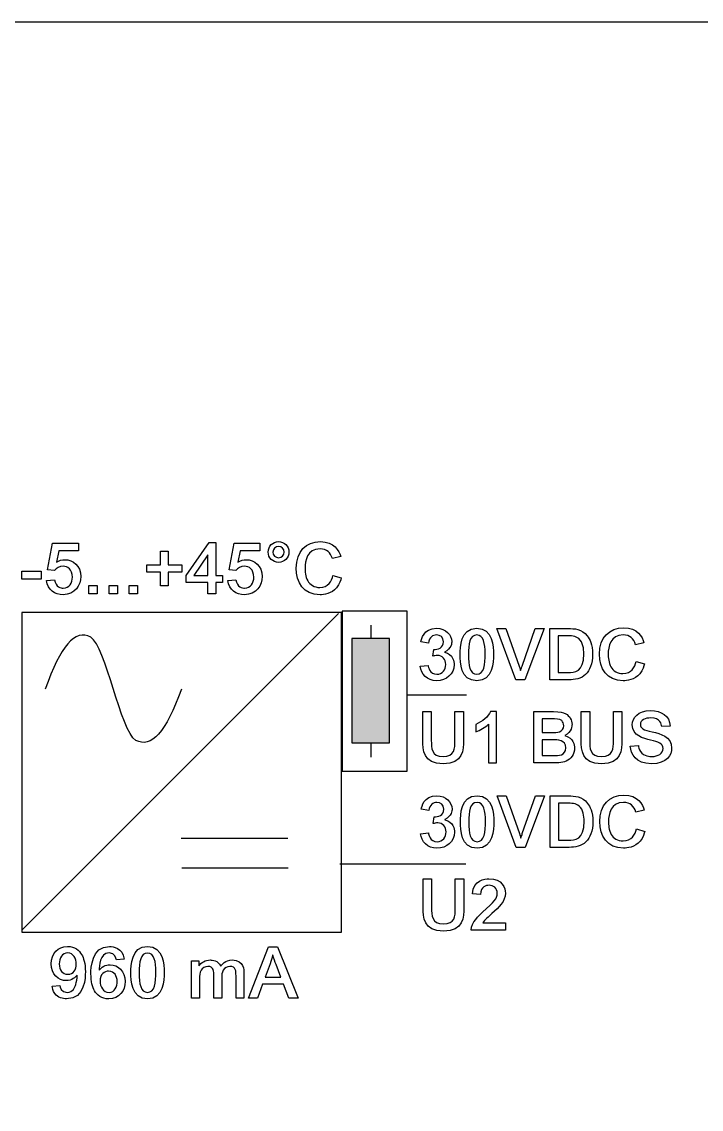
# Model space of a CAD drawing. Header units: millimetres. Extents: x 2151 to 5908, y -441 to 3322.
# Drawn here: x 3454.89 to 3474.95, y 3050.48 to 3082.58 of the extents above; entities that cross this region are included whole.
import ezdxf

# ---------------------------------------------------------------- set-up
doc = ezdxf.new("R2010")
doc.units = ezdxf.units.MM
doc.layers.add('Beschriftung', color=7, linetype='Continuous')
doc.layers.add('Gehäuse', color=7, linetype='Continuous')

# ---------------------------------------------------------------- blocks, each defined once
blk = doc.blocks.new('Gehäuse_6_TE')
at = {"layer": 'Gehäuse'}
blk.add_lwpolyline([(2.5, 66.5), (105.5, 66.5), (105.5, 24.5), (2.5, 24.5)], close=True, dxfattribs=at)
blk = doc.blocks.new('STC-0960.01')
at = {"layer": 'Beschriftung'}
h = blk.add_hatch(color=256, dxfattribs=at)
h.dxf.hatch_style = 1
edge = h.paths.add_edge_path()
edge.add_spline(control_points=[(58.218, 48.3), (58.218, 48.3), (58.218, 45.214), (58.218, 45.214), (58.218, 45.214), (58.218, 45.214), (59.325, 45.214), (59.325, 45.214)], knot_values=[0.4, 0.4, 0.4, 0.4, 0.799994, 0.799994, 0.799994, 0.800094, 0.999994, 0.999994, 0.999994, 0.999994], degree=3, periodic=0)
edge.add_spline(control_points=[(59.325, 45.214), (59.325, 45.214), (59.325, 48.3), (59.325, 48.3)], knot_values=[0.2, 0.2, 0.2, 0.2, 0.399998, 0.399998, 0.399998, 0.399998], degree=3, periodic=0)
edge.add_spline(control_points=[(59.325, 48.3), (59.325, 48.3), (58.218, 48.3), (58.218, 48.3)], knot_values=[0.000002, 0.000002, 0.000002, 0.000002, 0.199998, 0.199998, 0.199998, 0.199998], degree=3, periodic=0)
for points, knots in [([(49.199, 50.009), (49.231, 49.731), (49.447, 49.589), (49.688, 49.589), (49.688, 49.589), (50.043, 49.589), (50.211, 49.873), (50.211, 50.127), (50.211, 50.127), (50.211, 50.445), (49.978, 50.622), (49.745, 50.622), (49.745, 50.622), (49.654, 50.622), (49.576, 50.599), (49.497, 50.55), (49.497, 50.55), (49.497, 50.55), (49.563, 50.887), (49.563, 50.887), (49.563, 50.887), (49.563, 50.887), (50.141, 50.887), (50.141, 50.887), (50.141, 50.887), (50.141, 50.887), (50.141, 51.109), (50.141, 51.109), (50.141, 51.109), (50.141, 51.109), (49.381, 51.109), (49.381, 51.109), (49.381, 51.109), (49.381, 51.109), (49.233, 50.326), (49.233, 50.326), (49.233, 50.326), (49.233, 50.326), (49.436, 50.299), (49.436, 50.299), (49.436, 50.299), (49.497, 50.381), (49.584, 50.43), (49.688, 50.43), (49.688, 50.43), (49.821, 50.43), (49.965, 50.345), (49.965, 50.108), (49.965, 50.108), (49.965, 49.945), (49.874, 49.782), (49.694, 49.782), (49.694, 49.782), (49.631, 49.782), (49.47, 49.808), (49.438, 50.032), (49.438, 50.032), (49.438, 50.032), (49.199, 50.009), (49.199, 50.009)], [0, 0, 0, 0, 0.0625, 0.0625, 0.0625, 0.0625, 0.125, 0.125, 0.125, 0.125, 0.1875, 0.1875, 0.1875, 0.1875, 0.25, 0.25, 0.25, 0.25, 0.3125, 0.3125, 0.3125, 0.3125, 0.375, 0.375, 0.375, 0.375, 0.4375, 0.4375, 0.4375, 0.4375, 0.5, 0.5, 0.5, 0.5, 0.5625, 0.5625, 0.5625, 0.5625, 0.625, 0.625, 0.625, 0.625, 0.6875, 0.6875, 0.6875, 0.6875, 0.75, 0.75, 0.75, 0.75, 0.8125, 0.8125, 0.8125, 0.8125, 0.875, 0.875, 0.875, 0.875, 1, 1, 1, 1]), ([(53.966, 49.615), (53.966, 49.615), (54.201, 49.615), (54.201, 49.615), (54.201, 49.615), (54.201, 49.615), (54.201, 49.947), (54.201, 49.947), (54.201, 49.947), (54.201, 49.947), (54.395, 49.947), (54.395, 49.947), (54.395, 49.947), (54.395, 49.947), (54.395, 50.161), (54.395, 50.161), (54.395, 50.161), (54.395, 50.161), (54.201, 50.161), (54.201, 50.161), (54.201, 50.161), (54.201, 50.161), (54.201, 51.131), (54.201, 51.131), (54.201, 51.131), (54.201, 51.131), (54.002, 51.131), (54.002, 51.131), (54.002, 51.131), (54.002, 51.131), (53.326, 50.161), (53.326, 50.161), (53.326, 50.161), (53.326, 50.161), (53.326, 49.947), (53.326, 49.947), (53.326, 49.947), (53.326, 49.947), (53.966, 49.947), (53.966, 49.947), (53.966, 49.947), (53.966, 49.947), (53.966, 49.615), (53.966, 49.615)], [0, 0, 0, 0, 0.083333, 0.083333, 0.083333, 0.083333, 0.166667, 0.166667, 0.166667, 0.166667, 0.25, 0.25, 0.25, 0.25, 0.333333, 0.333333, 0.333333, 0.333333, 0.416667, 0.416667, 0.416667, 0.416667, 0.5, 0.5, 0.5, 0.5, 0.583333, 0.583333, 0.583333, 0.583333, 0.666667, 0.666667, 0.666667, 0.666667, 0.75, 0.75, 0.75, 0.75, 0.833333, 0.833333, 0.833333, 0.833333, 1, 1, 1, 1]), ([(54.554, 50.009), (54.586, 49.731), (54.802, 49.589), (55.043, 49.589), (55.043, 49.589), (55.399, 49.589), (55.566, 49.873), (55.566, 50.127), (55.566, 50.127), (55.566, 50.445), (55.333, 50.622), (55.1, 50.622), (55.1, 50.622), (55.009, 50.622), (54.931, 50.599), (54.853, 50.55), (54.853, 50.55), (54.853, 50.55), (54.918, 50.887), (54.918, 50.887), (54.918, 50.887), (54.918, 50.887), (55.496, 50.887), (55.496, 50.887), (55.496, 50.887), (55.496, 50.887), (55.496, 51.109), (55.496, 51.109), (55.496, 51.109), (55.496, 51.109), (54.736, 51.109), (54.736, 51.109), (54.736, 51.109), (54.736, 51.109), (54.588, 50.326), (54.588, 50.326), (54.588, 50.326), (54.588, 50.326), (54.791, 50.299), (54.791, 50.299), (54.791, 50.299), (54.853, 50.381), (54.939, 50.43), (55.043, 50.43), (55.043, 50.43), (55.176, 50.43), (55.32, 50.345), (55.32, 50.108), (55.32, 50.108), (55.32, 49.945), (55.229, 49.782), (55.049, 49.782), (55.049, 49.782), (54.986, 49.782), (54.825, 49.808), (54.793, 50.032), (54.793, 50.032), (54.793, 50.032), (54.554, 50.009), (54.554, 50.009)], [0, 0, 0, 0, 0.0625, 0.0625, 0.0625, 0.0625, 0.125, 0.125, 0.125, 0.125, 0.1875, 0.1875, 0.1875, 0.1875, 0.25, 0.25, 0.25, 0.25, 0.3125, 0.3125, 0.3125, 0.3125, 0.375, 0.375, 0.375, 0.375, 0.4375, 0.4375, 0.4375, 0.4375, 0.5, 0.5, 0.5, 0.5, 0.5625, 0.5625, 0.5625, 0.5625, 0.625, 0.625, 0.625, 0.625, 0.6875, 0.6875, 0.6875, 0.6875, 0.75, 0.75, 0.75, 0.75, 0.8125, 0.8125, 0.8125, 0.8125, 0.875, 0.875, 0.875, 0.875, 1, 1, 1, 1]), ([(56.051, 51.156), (55.883, 51.156), (55.744, 51.02), (55.744, 50.849), (55.744, 50.849), (55.744, 50.68), (55.881, 50.542), (56.051, 50.542), (56.051, 50.542), (56.22, 50.542), (56.357, 50.68), (56.357, 50.849), (56.357, 50.849), (56.357, 51.02), (56.218, 51.156), (56.051, 51.156)], [0, 0, 0, 0, 0.2, 0.2, 0.2, 0.2, 0.4, 0.4, 0.4, 0.4, 0.6, 0.6, 0.6, 0.6, 1, 1, 1, 1]), ([(57.888, 50.713), (57.837, 50.883), (57.699, 51.156), (57.285, 51.156), (57.285, 51.156), (56.865, 51.156), (56.573, 50.866), (56.573, 50.375), (56.573, 50.375), (56.573, 49.956), (56.785, 49.589), (57.274, 49.589), (57.274, 49.589), (57.378, 49.589), (57.613, 49.613), (57.763, 49.797), (57.763, 49.797), (57.854, 49.907), (57.888, 50.03), (57.903, 50.087), (57.903, 50.087), (57.903, 50.087), (57.657, 50.159), (57.657, 50.159), (57.657, 50.159), (57.619, 49.988), (57.515, 49.803), (57.266, 49.803), (57.266, 49.803), (57.103, 49.803), (56.978, 49.884), (56.91, 49.998), (56.91, 49.998), (56.842, 50.117), (56.832, 50.292), (56.832, 50.379), (56.832, 50.379), (56.832, 50.584), (56.889, 50.942), (57.274, 50.942), (57.274, 50.942), (57.473, 50.942), (57.587, 50.832), (57.64, 50.654), (57.64, 50.654), (57.64, 50.654), (57.888, 50.713), (57.888, 50.713)], [0, 0, 0, 0, 0.076923, 0.076923, 0.076923, 0.076923, 0.153846, 0.153846, 0.153846, 0.153846, 0.230769, 0.230769, 0.230769, 0.230769, 0.307692, 0.307692, 0.307692, 0.307692, 0.384615, 0.384615, 0.384615, 0.384615, 0.461538, 0.461538, 0.461538, 0.461538, 0.538462, 0.538462, 0.538462, 0.538462, 0.615385, 0.615385, 0.615385, 0.615385, 0.692308, 0.692308, 0.692308, 0.692308, 0.769231, 0.769231, 0.769231, 0.769231, 0.846154, 0.846154, 0.846154, 0.846154, 1, 1, 1, 1]), ([(52.569, 49.848), (52.569, 49.848), (52.789, 49.848), (52.789, 49.848), (52.789, 49.848), (52.789, 49.848), (52.789, 50.252), (52.789, 50.252), (52.789, 50.252), (52.789, 50.252), (53.193, 50.252), (53.193, 50.252), (53.193, 50.252), (53.193, 50.252), (53.193, 50.472), (53.193, 50.472), (53.193, 50.472), (53.193, 50.472), (52.789, 50.472), (52.789, 50.472), (52.789, 50.472), (52.789, 50.472), (52.789, 50.876), (52.789, 50.876), (52.789, 50.876), (52.789, 50.876), (52.569, 50.876), (52.569, 50.876), (52.569, 50.876), (52.569, 50.876), (52.569, 50.472), (52.569, 50.472), (52.569, 50.472), (52.569, 50.472), (52.164, 50.472), (52.164, 50.472), (52.164, 50.472), (52.164, 50.472), (52.164, 50.252), (52.164, 50.252), (52.164, 50.252), (52.164, 50.252), (52.569, 50.252), (52.569, 50.252), (52.569, 50.252), (52.569, 50.252), (52.569, 49.848), (52.569, 49.848)], [0, 0, 0, 0, 0.076923, 0.076923, 0.076923, 0.076923, 0.153846, 0.153846, 0.153846, 0.153846, 0.230769, 0.230769, 0.230769, 0.230769, 0.307692, 0.307692, 0.307692, 0.307692, 0.384615, 0.384615, 0.384615, 0.384615, 0.461538, 0.461538, 0.461538, 0.461538, 0.538462, 0.538462, 0.538462, 0.538462, 0.615385, 0.615385, 0.615385, 0.615385, 0.692308, 0.692308, 0.692308, 0.692308, 0.769231, 0.769231, 0.769231, 0.769231, 0.846154, 0.846154, 0.846154, 0.846154, 1, 1, 1, 1]), ([(53.551, 50.161), (53.551, 50.161), (53.961, 50.763), (53.961, 50.763), (53.961, 50.763), (53.961, 50.763), (53.966, 50.763), (53.966, 50.763), (53.966, 50.763), (53.966, 50.763), (53.966, 50.161), (53.966, 50.161), (53.966, 50.161), (53.966, 50.161), (53.551, 50.161), (53.551, 50.161)], [0, 0, 0, 0, 0.2, 0.2, 0.2, 0.2, 0.4, 0.4, 0.4, 0.4, 0.6, 0.6, 0.6, 0.6, 1, 1, 1, 1]), ([(56.051, 51.016), (56.142, 51.016), (56.218, 50.942), (56.218, 50.849), (56.218, 50.849), (56.218, 50.758), (56.144, 50.682), (56.051, 50.682), (56.051, 50.682), (55.957, 50.682), (55.883, 50.758), (55.883, 50.849), (55.883, 50.849), (55.883, 50.942), (55.96, 51.016), (56.051, 51.016)], [0, 0, 0, 0, 0.2, 0.2, 0.2, 0.2, 0.4, 0.4, 0.4, 0.4, 0.6, 0.6, 0.6, 0.6, 1, 1, 1, 1]), ([(48.471, 50.047), (48.471, 50.047), (49.04, 50.047), (49.04, 50.047), (49.04, 50.047), (49.04, 50.047), (49.04, 50.282), (49.04, 50.282), (49.04, 50.282), (49.04, 50.282), (48.471, 50.282), (48.471, 50.282), (48.471, 50.282), (48.471, 50.282), (48.471, 50.047), (48.471, 50.047)], [0, 0, 0, 0, 0.2, 0.2, 0.2, 0.2, 0.4, 0.4, 0.4, 0.4, 0.6, 0.6, 0.6, 0.6, 1, 1, 1, 1]), ([(50.45, 49.615), (50.45, 49.615), (50.7, 49.615), (50.7, 49.615), (50.7, 49.615), (50.7, 49.615), (50.7, 49.865), (50.7, 49.865), (50.7, 49.865), (50.7, 49.865), (50.45, 49.865), (50.45, 49.865), (50.45, 49.865), (50.45, 49.865), (50.45, 49.615), (50.45, 49.615)], [0, 0, 0, 0, 0.2, 0.2, 0.2, 0.2, 0.4, 0.4, 0.4, 0.4, 0.6, 0.6, 0.6, 0.6, 1, 1, 1, 1]), ([(51.045, 49.615), (51.045, 49.615), (51.294, 49.615), (51.294, 49.615), (51.294, 49.615), (51.294, 49.615), (51.294, 49.865), (51.294, 49.865), (51.294, 49.865), (51.294, 49.865), (51.045, 49.865), (51.045, 49.865), (51.045, 49.865), (51.045, 49.865), (51.045, 49.615), (51.045, 49.615)], [0, 0, 0, 0, 0.2, 0.2, 0.2, 0.2, 0.4, 0.4, 0.4, 0.4, 0.6, 0.6, 0.6, 0.6, 1, 1, 1, 1]), ([(51.639, 49.615), (51.639, 49.615), (51.889, 49.615), (51.889, 49.615), (51.889, 49.615), (51.889, 49.615), (51.889, 49.865), (51.889, 49.865), (51.889, 49.865), (51.889, 49.865), (51.639, 49.865), (51.639, 49.865), (51.639, 49.865), (51.639, 49.865), (51.639, 49.615), (51.639, 49.615)], [0, 0, 0, 0, 0.2, 0.2, 0.2, 0.2, 0.4, 0.4, 0.4, 0.4, 0.6, 0.6, 0.6, 0.6, 1, 1, 1, 1]), ([(48.468, 49.067), (48.468, 49.067), (57.907, 49.067), (57.907, 49.067), (57.907, 49.067), (57.907, 49.067), (57.907, 39.628), (57.907, 39.628), (57.907, 39.628), (57.907, 39.628), (48.468, 39.628), (48.468, 39.628), (48.468, 39.628), (48.468, 39.628), (48.468, 49.067), (48.468, 49.067)], [0, 0, 0, 0, 0.2, 0.2, 0.2, 0.2, 0.4, 0.4, 0.4, 0.4, 0.6, 0.6, 0.6, 0.6, 1, 1, 1, 1]), ([(57.924, 49.1), (57.924, 49.1), (59.848, 49.1), (59.848, 49.1), (59.848, 49.1), (59.848, 49.1), (59.848, 44.38), (59.848, 44.38), (59.848, 44.38), (59.848, 44.38), (57.924, 44.38), (57.924, 44.38), (57.924, 44.38), (57.924, 44.38), (57.924, 49.1), (57.924, 49.1)], [0, 0, 0, 0, 0.2, 0.2, 0.2, 0.2, 0.4, 0.4, 0.4, 0.4, 0.6, 0.6, 0.6, 0.6, 1, 1, 1, 1]), ([(53.181, 46.8), (52.725, 45.529), (52.294, 45.049), (51.838, 45.289), (51.838, 45.289), (51.382, 45.565), (50.95, 48.083), (50.507, 48.335), (50.507, 48.335), (50.039, 48.587), (49.619, 48.083), (49.163, 46.8)], [0, 0, 0, 0, 0.25, 0.25, 0.25, 0.25, 0.5, 0.5, 0.5, 0.5, 1, 1, 1, 1]), ([(60.234, 47.477), (60.257, 47.246), (60.433, 47.049), (60.718, 47.049), (60.718, 47.049), (60.998, 47.049), (61.233, 47.242), (61.233, 47.526), (61.233, 47.526), (61.233, 47.604), (61.207, 47.835), (60.947, 47.89), (60.947, 47.89), (60.947, 47.89), (60.947, 47.894), (60.947, 47.894), (60.947, 47.894), (61.161, 48), (61.163, 48.165), (61.163, 48.205), (61.163, 48.205), (61.163, 48.41), (60.983, 48.597), (60.712, 48.597), (60.712, 48.597), (60.329, 48.597), (60.268, 48.273), (60.253, 48.203), (60.253, 48.203), (60.253, 48.203), (60.477, 48.163), (60.477, 48.163), (60.477, 48.163), (60.5, 48.334), (60.602, 48.402), (60.71, 48.402), (60.71, 48.402), (60.818, 48.402), (60.922, 48.334), (60.922, 48.199), (60.922, 48.199), (60.922, 48.017), (60.748, 47.968), (60.63, 47.974), (60.63, 47.974), (60.63, 47.974), (60.604, 47.775), (60.604, 47.775), (60.604, 47.775), (60.636, 47.784), (60.682, 47.796), (60.742, 47.796), (60.742, 47.796), (60.881, 47.796), (60.987, 47.682), (60.987, 47.528), (60.987, 47.528), (60.987, 47.384), (60.89, 47.242), (60.723, 47.242), (60.723, 47.242), (60.509, 47.242), (60.473, 47.452), (60.464, 47.504), (60.464, 47.504), (60.464, 47.504), (60.234, 47.477), (60.234, 47.477)], [0, 0, 0, 0, 0.055556, 0.055556, 0.055556, 0.055556, 0.111111, 0.111111, 0.111111, 0.111111, 0.166667, 0.166667, 0.166667, 0.166667, 0.222222, 0.222222, 0.222222, 0.222222, 0.277778, 0.277778, 0.277778, 0.277778, 0.333333, 0.333333, 0.333333, 0.333333, 0.388889, 0.388889, 0.388889, 0.388889, 0.444444, 0.444444, 0.444444, 0.444444, 0.5, 0.5, 0.5, 0.5, 0.555556, 0.555556, 0.555556, 0.555556, 0.611111, 0.611111, 0.611111, 0.611111, 0.666667, 0.666667, 0.666667, 0.666667, 0.722222, 0.722222, 0.722222, 0.722222, 0.777778, 0.777778, 0.777778, 0.777778, 0.833333, 0.833333, 0.833333, 0.833333, 0.888889, 0.888889, 0.888889, 0.888889, 1, 1, 1, 1]), ([(61.408, 47.824), (61.408, 47.608), (61.421, 47.049), (61.902, 47.049), (61.902, 47.049), (62.378, 47.049), (62.395, 47.604), (62.395, 47.822), (62.395, 47.822), (62.395, 48.055), (62.374, 48.597), (61.9, 48.597), (61.9, 48.597), (61.419, 48.597), (61.408, 48.023), (61.408, 47.824)], [0, 0, 0, 0, 0.2, 0.2, 0.2, 0.2, 0.4, 0.4, 0.4, 0.4, 0.6, 0.6, 0.6, 0.6, 1, 1, 1, 1]), ([(63.891, 48.59), (63.891, 48.59), (63.629, 48.59), (63.629, 48.59), (63.629, 48.59), (63.629, 48.59), (63.237, 47.479), (63.237, 47.479), (63.237, 47.479), (63.231, 47.462), (63.208, 47.396), (63.197, 47.348), (63.197, 47.348), (63.197, 47.348), (63.193, 47.348), (63.193, 47.348), (63.193, 47.348), (63.184, 47.388), (63.178, 47.409), (63.153, 47.479), (63.153, 47.479), (63.153, 47.479), (62.763, 48.59), (62.763, 48.59), (62.763, 48.59), (62.763, 48.59), (62.492, 48.59), (62.492, 48.59), (62.492, 48.59), (62.492, 48.59), (63.057, 47.075), (63.057, 47.075), (63.057, 47.075), (63.057, 47.075), (63.322, 47.075), (63.322, 47.075), (63.322, 47.075), (63.322, 47.075), (63.891, 48.59), (63.891, 48.59)], [0, 0, 0, 0, 0.090909, 0.090909, 0.090909, 0.090909, 0.181818, 0.181818, 0.181818, 0.181818, 0.272727, 0.272727, 0.272727, 0.272727, 0.363636, 0.363636, 0.363636, 0.363636, 0.454545, 0.454545, 0.454545, 0.454545, 0.545455, 0.545455, 0.545455, 0.545455, 0.636364, 0.636364, 0.636364, 0.636364, 0.727273, 0.727273, 0.727273, 0.727273, 0.818182, 0.818182, 0.818182, 0.818182, 1, 1, 1, 1]), ([(64.059, 47.075), (64.059, 47.075), (64.619, 47.075), (64.619, 47.075), (64.619, 47.075), (64.791, 47.075), (64.988, 47.106), (65.115, 47.236), (65.115, 47.236), (65.235, 47.358), (65.32, 47.549), (65.32, 47.832), (65.32, 47.832), (65.32, 48.129), (65.235, 48.277), (65.163, 48.372), (65.163, 48.372), (65, 48.586), (64.785, 48.59), (64.598, 48.59), (64.598, 48.59), (64.598, 48.59), (64.059, 48.59), (64.059, 48.59), (64.059, 48.59), (64.059, 48.59), (64.059, 47.075), (64.059, 47.075)], [0, 0, 0, 0, 0.125, 0.125, 0.125, 0.125, 0.25, 0.25, 0.25, 0.25, 0.375, 0.375, 0.375, 0.375, 0.5, 0.5, 0.5, 0.5, 0.625, 0.625, 0.625, 0.625, 0.75, 0.75, 0.75, 0.75, 1, 1, 1, 1]), ([(66.838, 48.173), (66.787, 48.343), (66.649, 48.616), (66.234, 48.616), (66.234, 48.616), (65.815, 48.616), (65.523, 48.326), (65.523, 47.835), (65.523, 47.835), (65.523, 47.416), (65.735, 47.049), (66.224, 47.049), (66.224, 47.049), (66.328, 47.049), (66.563, 47.072), (66.713, 47.257), (66.713, 47.257), (66.804, 47.367), (66.838, 47.49), (66.853, 47.547), (66.853, 47.547), (66.853, 47.547), (66.607, 47.619), (66.607, 47.619), (66.607, 47.619), (66.569, 47.447), (66.465, 47.263), (66.215, 47.263), (66.215, 47.263), (66.052, 47.263), (65.928, 47.344), (65.86, 47.458), (65.86, 47.458), (65.792, 47.576), (65.782, 47.752), (65.782, 47.839), (65.782, 47.839), (65.782, 48.044), (65.839, 48.402), (66.224, 48.402), (66.224, 48.402), (66.423, 48.402), (66.537, 48.292), (66.59, 48.114), (66.59, 48.114), (66.59, 48.114), (66.838, 48.173), (66.838, 48.173)], [0, 0, 0, 0, 0.076923, 0.076923, 0.076923, 0.076923, 0.153846, 0.153846, 0.153846, 0.153846, 0.230769, 0.230769, 0.230769, 0.230769, 0.307692, 0.307692, 0.307692, 0.307692, 0.384615, 0.384615, 0.384615, 0.384615, 0.461538, 0.461538, 0.461538, 0.461538, 0.538462, 0.538462, 0.538462, 0.538462, 0.615385, 0.615385, 0.615385, 0.615385, 0.692308, 0.692308, 0.692308, 0.692308, 0.769231, 0.769231, 0.769231, 0.769231, 0.846154, 0.846154, 0.846154, 0.846154, 1, 1, 1, 1]), ([(58.218, 48.3), (58.218, 48.3), (59.325, 48.3), (59.325, 48.3), (59.325, 48.3), (59.325, 48.3), (59.325, 45.214), (59.325, 45.214), (59.325, 45.214), (59.325, 45.214), (58.218, 45.214), (58.218, 45.214), (58.218, 45.214), (58.218, 45.214), (58.218, 48.3), (58.218, 48.3)], [0, 0, 0, 0, 0.2, 0.2, 0.2, 0.2, 0.4, 0.4, 0.4, 0.4, 0.6, 0.6, 0.6, 0.6, 1, 1, 1, 1]), ([(61.654, 47.82), (61.654, 48.135), (61.692, 48.402), (61.9, 48.402), (61.9, 48.402), (62.107, 48.402), (62.149, 48.133), (62.149, 47.858), (62.149, 47.858), (62.149, 47.526), (62.12, 47.242), (61.902, 47.242), (61.902, 47.242), (61.694, 47.242), (61.654, 47.5), (61.654, 47.82)], [0, 0, 0, 0, 0.2, 0.2, 0.2, 0.2, 0.4, 0.4, 0.4, 0.4, 0.6, 0.6, 0.6, 0.6, 1, 1, 1, 1]), ([(64.308, 48.376), (64.308, 48.376), (64.541, 48.376), (64.541, 48.376), (64.541, 48.376), (64.696, 48.376), (64.816, 48.376), (64.914, 48.292), (64.914, 48.292), (65.039, 48.182), (65.062, 47.998), (65.062, 47.843), (65.062, 47.843), (65.062, 47.295), (64.793, 47.289), (64.588, 47.289), (64.588, 47.289), (64.588, 47.289), (64.308, 47.289), (64.308, 47.289), (64.308, 47.289), (64.308, 47.289), (64.308, 48.376), (64.308, 48.376)], [0, 0, 0, 0, 0.142857, 0.142857, 0.142857, 0.142857, 0.285714, 0.285714, 0.285714, 0.285714, 0.428571, 0.428571, 0.428571, 0.428571, 0.571429, 0.571429, 0.571429, 0.571429, 0.714286, 0.714286, 0.714286, 0.714286, 1, 1, 1, 1]), ([(60.31, 46.141), (60.31, 46.141), (60.31, 45.297), (60.31, 45.297), (60.31, 45.297), (60.31, 45.015), (60.314, 44.6), (60.911, 44.6), (60.911, 44.6), (61.508, 44.6), (61.508, 45.019), (61.508, 45.303), (61.508, 45.303), (61.508, 45.303), (61.508, 46.141), (61.508, 46.141), (61.508, 46.141), (61.508, 46.141), (61.258, 46.141), (61.258, 46.141), (61.258, 46.141), (61.258, 46.141), (61.258, 45.28), (61.258, 45.28), (61.258, 45.28), (61.258, 45.043), (61.25, 44.814), (60.909, 44.814), (60.909, 44.814), (60.56, 44.814), (60.56, 45.072), (60.56, 45.288), (60.56, 45.288), (60.56, 45.288), (60.56, 46.141), (60.56, 46.141), (60.56, 46.141), (60.56, 46.141), (60.31, 46.141), (60.31, 46.141)], [0, 0, 0, 0, 0.090909, 0.090909, 0.090909, 0.090909, 0.181818, 0.181818, 0.181818, 0.181818, 0.272727, 0.272727, 0.272727, 0.272727, 0.363636, 0.363636, 0.363636, 0.363636, 0.454545, 0.454545, 0.454545, 0.454545, 0.545455, 0.545455, 0.545455, 0.545455, 0.636364, 0.636364, 0.636364, 0.636364, 0.727273, 0.727273, 0.727273, 0.727273, 0.818182, 0.818182, 0.818182, 0.818182, 1, 1, 1, 1]), ([(62.48, 44.626), (62.48, 44.626), (62.245, 44.626), (62.245, 44.626), (62.245, 44.626), (62.245, 44.626), (62.245, 45.765), (62.245, 45.765), (62.245, 45.765), (62.198, 45.72), (62.14, 45.678), (62.072, 45.638), (62.072, 45.638), (62.005, 45.599), (61.939, 45.567), (61.874, 45.543), (61.874, 45.543), (61.874, 45.543), (61.874, 45.761), (61.874, 45.761), (61.874, 45.761), (61.973, 45.803), (62.062, 45.858), (62.141, 45.925), (62.141, 45.925), (62.221, 45.993), (62.276, 46.065), (62.307, 46.142), (62.307, 46.142), (62.307, 46.142), (62.48, 46.142), (62.48, 46.142), (62.48, 46.142), (62.48, 46.142), (62.48, 44.626), (62.48, 44.626)], [0, 0, 0, 0, 0.1, 0.1, 0.1, 0.1, 0.2, 0.2, 0.2, 0.2, 0.3, 0.3, 0.3, 0.3, 0.4, 0.4, 0.4, 0.4, 0.5, 0.5, 0.5, 0.5, 0.6, 0.6, 0.6, 0.6, 0.7, 0.7, 0.7, 0.7, 0.8, 0.8, 0.8, 0.8, 1, 1, 1, 1]), ([(63.584, 44.626), (63.584, 44.626), (64.133, 44.626), (64.133, 44.626), (64.133, 44.626), (64.213, 44.626), (64.425, 44.626), (64.539, 44.674), (64.539, 44.674), (64.683, 44.736), (64.787, 44.884), (64.787, 45.064), (64.787, 45.064), (64.787, 45.151), (64.759, 45.356), (64.501, 45.432), (64.501, 45.432), (64.713, 45.534), (64.713, 45.726), (64.713, 45.756), (64.713, 45.756), (64.713, 45.887), (64.641, 46.012), (64.526, 46.076), (64.526, 46.076), (64.452, 46.118), (64.363, 46.141), (64.169, 46.141), (64.169, 46.141), (64.169, 46.141), (63.584, 46.141), (63.584, 46.141), (63.584, 46.141), (63.584, 46.141), (63.584, 44.626), (63.584, 44.626)], [0, 0, 0, 0, 0.1, 0.1, 0.1, 0.1, 0.2, 0.2, 0.2, 0.2, 0.3, 0.3, 0.3, 0.3, 0.4, 0.4, 0.4, 0.4, 0.5, 0.5, 0.5, 0.5, 0.6, 0.6, 0.6, 0.6, 0.7, 0.7, 0.7, 0.7, 0.8, 0.8, 0.8, 0.8, 1, 1, 1, 1]), ([(63.834, 45.927), (63.834, 45.927), (64.078, 45.927), (64.078, 45.927), (64.078, 45.927), (64.245, 45.927), (64.355, 45.927), (64.41, 45.872), (64.41, 45.872), (64.45, 45.832), (64.469, 45.777), (64.469, 45.724), (64.469, 45.724), (64.469, 45.521), (64.27, 45.521), (64.103, 45.521), (64.103, 45.521), (64.103, 45.521), (63.834, 45.521), (63.834, 45.521), (63.834, 45.521), (63.834, 45.521), (63.834, 45.927), (63.834, 45.927)], [0, 0, 0, 0, 0.142857, 0.142857, 0.142857, 0.142857, 0.285714, 0.285714, 0.285714, 0.285714, 0.428571, 0.428571, 0.428571, 0.428571, 0.571429, 0.571429, 0.571429, 0.571429, 0.714286, 0.714286, 0.714286, 0.714286, 1, 1, 1, 1]), ([(64.986, 46.141), (64.986, 46.141), (64.986, 45.297), (64.986, 45.297), (64.986, 45.297), (64.986, 45.015), (64.99, 44.6), (65.587, 44.6), (65.587, 44.6), (66.184, 44.6), (66.184, 45.019), (66.184, 45.303), (66.184, 45.303), (66.184, 45.303), (66.184, 46.141), (66.184, 46.141), (66.184, 46.141), (66.184, 46.141), (65.934, 46.141), (65.934, 46.141), (65.934, 46.141), (65.934, 46.141), (65.934, 45.28), (65.934, 45.28), (65.934, 45.28), (65.934, 45.043), (65.926, 44.814), (65.585, 44.814), (65.585, 44.814), (65.235, 44.814), (65.235, 45.072), (65.235, 45.288), (65.235, 45.288), (65.235, 45.288), (65.235, 46.141), (65.235, 46.141), (65.235, 46.141), (65.235, 46.141), (64.986, 46.141), (64.986, 46.141)], [0, 0, 0, 0, 0.090909, 0.090909, 0.090909, 0.090909, 0.181818, 0.181818, 0.181818, 0.181818, 0.272727, 0.272727, 0.272727, 0.272727, 0.363636, 0.363636, 0.363636, 0.363636, 0.454545, 0.454545, 0.454545, 0.454545, 0.545455, 0.545455, 0.545455, 0.545455, 0.636364, 0.636364, 0.636364, 0.636364, 0.727273, 0.727273, 0.727273, 0.727273, 0.818182, 0.818182, 0.818182, 0.818182, 1, 1, 1, 1]), ([(66.434, 45.115), (66.45, 44.886), (66.588, 44.6), (67.058, 44.6), (67.058, 44.6), (67.526, 44.6), (67.653, 44.865), (67.653, 45.064), (67.653, 45.064), (67.653, 45.411), (67.323, 45.485), (67.083, 45.54), (67.083, 45.54), (66.821, 45.599), (66.73, 45.646), (66.73, 45.76), (66.73, 45.76), (66.73, 45.896), (66.884, 45.953), (67.037, 45.953), (67.037, 45.953), (67.329, 45.953), (67.352, 45.767), (67.361, 45.695), (67.361, 45.695), (67.361, 45.695), (67.608, 45.709), (67.608, 45.709), (67.608, 45.709), (67.596, 46.029), (67.346, 46.167), (67.03, 46.167), (67.03, 46.167), (66.666, 46.167), (66.491, 45.965), (66.491, 45.745), (66.491, 45.745), (66.491, 45.426), (66.817, 45.347), (67.035, 45.294), (67.035, 45.294), (67.261, 45.24), (67.405, 45.201), (67.405, 45.049), (67.405, 45.049), (67.405, 44.901), (67.261, 44.814), (67.062, 44.814), (67.062, 44.814), (67.02, 44.814), (66.838, 44.82), (66.738, 44.958), (66.738, 44.958), (66.69, 45.026), (66.679, 45.102), (66.675, 45.136), (66.675, 45.136), (66.675, 45.136), (66.434, 45.115), (66.434, 45.115)], [0, 0, 0, 0, 0.0625, 0.0625, 0.0625, 0.0625, 0.125, 0.125, 0.125, 0.125, 0.1875, 0.1875, 0.1875, 0.1875, 0.25, 0.25, 0.25, 0.25, 0.3125, 0.3125, 0.3125, 0.3125, 0.375, 0.375, 0.375, 0.375, 0.4375, 0.4375, 0.4375, 0.4375, 0.5, 0.5, 0.5, 0.5, 0.5625, 0.5625, 0.5625, 0.5625, 0.625, 0.625, 0.625, 0.625, 0.6875, 0.6875, 0.6875, 0.6875, 0.75, 0.75, 0.75, 0.75, 0.8125, 0.8125, 0.8125, 0.8125, 0.875, 0.875, 0.875, 0.875, 1, 1, 1, 1]), ([(63.834, 45.307), (63.834, 45.307), (64.135, 45.307), (64.135, 45.307), (64.135, 45.307), (64.289, 45.307), (64.528, 45.307), (64.528, 45.072), (64.528, 45.072), (64.528, 44.839), (64.306, 44.839), (64.167, 44.839), (64.167, 44.839), (64.167, 44.839), (63.834, 44.839), (63.834, 44.839), (63.834, 44.839), (63.834, 44.839), (63.834, 45.307), (63.834, 45.307)], [0, 0, 0, 0, 0.166667, 0.166667, 0.166667, 0.166667, 0.333333, 0.333333, 0.333333, 0.333333, 0.5, 0.5, 0.5, 0.5, 0.666667, 0.666667, 0.666667, 0.666667, 1, 1, 1, 1]), ([(60.243, 42.535), (60.266, 42.305), (60.442, 42.107), (60.727, 42.107), (60.727, 42.107), (61.007, 42.107), (61.242, 42.3), (61.242, 42.584), (61.242, 42.584), (61.242, 42.662), (61.216, 42.893), (60.956, 42.948), (60.956, 42.948), (60.956, 42.948), (60.956, 42.952), (60.956, 42.952), (60.956, 42.952), (61.17, 43.058), (61.172, 43.223), (61.172, 43.264), (61.172, 43.264), (61.172, 43.469), (60.992, 43.655), (60.721, 43.655), (60.721, 43.655), (60.338, 43.655), (60.277, 43.331), (60.262, 43.261), (60.262, 43.261), (60.262, 43.261), (60.486, 43.221), (60.486, 43.221), (60.486, 43.221), (60.509, 43.393), (60.611, 43.46), (60.719, 43.46), (60.719, 43.46), (60.827, 43.46), (60.931, 43.393), (60.931, 43.257), (60.931, 43.257), (60.931, 43.075), (60.757, 43.026), (60.639, 43.033), (60.639, 43.033), (60.639, 43.033), (60.613, 42.834), (60.613, 42.834), (60.613, 42.834), (60.645, 42.842), (60.691, 42.855), (60.751, 42.855), (60.751, 42.855), (60.89, 42.855), (60.996, 42.741), (60.996, 42.586), (60.996, 42.586), (60.996, 42.442), (60.899, 42.3), (60.732, 42.3), (60.732, 42.3), (60.518, 42.3), (60.482, 42.51), (60.473, 42.563), (60.473, 42.563), (60.473, 42.563), (60.243, 42.535), (60.243, 42.535)], [0, 0, 0, 0, 0.055556, 0.055556, 0.055556, 0.055556, 0.111111, 0.111111, 0.111111, 0.111111, 0.166667, 0.166667, 0.166667, 0.166667, 0.222222, 0.222222, 0.222222, 0.222222, 0.277778, 0.277778, 0.277778, 0.277778, 0.333333, 0.333333, 0.333333, 0.333333, 0.388889, 0.388889, 0.388889, 0.388889, 0.444444, 0.444444, 0.444444, 0.444444, 0.5, 0.5, 0.5, 0.5, 0.555556, 0.555556, 0.555556, 0.555556, 0.611111, 0.611111, 0.611111, 0.611111, 0.666667, 0.666667, 0.666667, 0.666667, 0.722222, 0.722222, 0.722222, 0.722222, 0.777778, 0.777778, 0.777778, 0.777778, 0.833333, 0.833333, 0.833333, 0.833333, 0.888889, 0.888889, 0.888889, 0.888889, 1, 1, 1, 1]), ([(61.417, 42.883), (61.417, 42.667), (61.43, 42.107), (61.911, 42.107), (61.911, 42.107), (62.387, 42.107), (62.404, 42.662), (62.404, 42.88), (62.404, 42.88), (62.404, 43.113), (62.383, 43.655), (61.909, 43.655), (61.909, 43.655), (61.428, 43.655), (61.417, 43.081), (61.417, 42.883)], [0, 0, 0, 0, 0.2, 0.2, 0.2, 0.2, 0.4, 0.4, 0.4, 0.4, 0.6, 0.6, 0.6, 0.6, 1, 1, 1, 1]), ([(66.847, 43.232), (66.796, 43.401), (66.658, 43.674), (66.243, 43.674), (66.243, 43.674), (65.824, 43.674), (65.532, 43.384), (65.532, 42.893), (65.532, 42.893), (65.532, 42.474), (65.744, 42.107), (66.233, 42.107), (66.233, 42.107), (66.337, 42.107), (66.572, 42.131), (66.722, 42.315), (66.722, 42.315), (66.813, 42.425), (66.847, 42.548), (66.862, 42.605), (66.862, 42.605), (66.862, 42.605), (66.616, 42.677), (66.616, 42.677), (66.616, 42.677), (66.578, 42.506), (66.474, 42.322), (66.224, 42.322), (66.224, 42.322), (66.061, 42.322), (65.937, 42.402), (65.869, 42.516), (65.869, 42.516), (65.801, 42.635), (65.791, 42.811), (65.791, 42.897), (65.791, 42.897), (65.791, 43.103), (65.848, 43.46), (66.233, 43.46), (66.233, 43.46), (66.432, 43.46), (66.546, 43.35), (66.599, 43.173), (66.599, 43.173), (66.599, 43.173), (66.847, 43.232), (66.847, 43.232)], [0, 0, 0, 0, 0.076923, 0.076923, 0.076923, 0.076923, 0.153846, 0.153846, 0.153846, 0.153846, 0.230769, 0.230769, 0.230769, 0.230769, 0.307692, 0.307692, 0.307692, 0.307692, 0.384615, 0.384615, 0.384615, 0.384615, 0.461538, 0.461538, 0.461538, 0.461538, 0.538462, 0.538462, 0.538462, 0.538462, 0.615385, 0.615385, 0.615385, 0.615385, 0.692308, 0.692308, 0.692308, 0.692308, 0.769231, 0.769231, 0.769231, 0.769231, 0.846154, 0.846154, 0.846154, 0.846154, 1, 1, 1, 1]), ([(61.663, 42.878), (61.663, 43.194), (61.701, 43.46), (61.909, 43.46), (61.909, 43.46), (62.116, 43.46), (62.158, 43.191), (62.158, 42.916), (62.158, 42.916), (62.158, 42.584), (62.129, 42.3), (61.911, 42.3), (61.911, 42.3), (61.703, 42.3), (61.663, 42.559), (61.663, 42.878)], [0, 0, 0, 0, 0.2, 0.2, 0.2, 0.2, 0.4, 0.4, 0.4, 0.4, 0.6, 0.6, 0.6, 0.6, 1, 1, 1, 1]), ([(63.9, 43.649), (63.9, 43.649), (63.638, 43.649), (63.638, 43.649), (63.638, 43.649), (63.638, 43.649), (63.246, 42.537), (63.246, 42.537), (63.246, 42.537), (63.24, 42.521), (63.217, 42.455), (63.206, 42.406), (63.206, 42.406), (63.206, 42.406), (63.202, 42.406), (63.202, 42.406), (63.202, 42.406), (63.193, 42.446), (63.187, 42.468), (63.162, 42.537), (63.162, 42.537), (63.162, 42.537), (62.772, 43.649), (62.772, 43.649), (62.772, 43.649), (62.772, 43.649), (62.501, 43.649), (62.501, 43.649), (62.501, 43.649), (62.501, 43.649), (63.066, 42.133), (63.066, 42.133), (63.066, 42.133), (63.066, 42.133), (63.331, 42.133), (63.331, 42.133), (63.331, 42.133), (63.331, 42.133), (63.9, 43.649), (63.9, 43.649)], [0, 0, 0, 0, 0.090909, 0.090909, 0.090909, 0.090909, 0.181818, 0.181818, 0.181818, 0.181818, 0.272727, 0.272727, 0.272727, 0.272727, 0.363636, 0.363636, 0.363636, 0.363636, 0.454545, 0.454545, 0.454545, 0.454545, 0.545455, 0.545455, 0.545455, 0.545455, 0.636364, 0.636364, 0.636364, 0.636364, 0.727273, 0.727273, 0.727273, 0.727273, 0.818182, 0.818182, 0.818182, 0.818182, 1, 1, 1, 1]), ([(64.068, 42.133), (64.068, 42.133), (64.628, 42.133), (64.628, 42.133), (64.628, 42.133), (64.8, 42.133), (64.997, 42.165), (65.124, 42.294), (65.124, 42.294), (65.244, 42.417), (65.329, 42.607), (65.329, 42.891), (65.329, 42.891), (65.329, 43.187), (65.244, 43.335), (65.172, 43.431), (65.172, 43.431), (65.009, 43.644), (64.794, 43.649), (64.607, 43.649), (64.607, 43.649), (64.607, 43.649), (64.068, 43.649), (64.068, 43.649), (64.068, 43.649), (64.068, 43.649), (64.068, 42.133), (64.068, 42.133)], [0, 0, 0, 0, 0.125, 0.125, 0.125, 0.125, 0.25, 0.25, 0.25, 0.25, 0.375, 0.375, 0.375, 0.375, 0.5, 0.5, 0.5, 0.5, 0.625, 0.625, 0.625, 0.625, 0.75, 0.75, 0.75, 0.75, 1, 1, 1, 1]), ([(64.317, 43.435), (64.317, 43.435), (64.55, 43.435), (64.55, 43.435), (64.55, 43.435), (64.705, 43.435), (64.825, 43.435), (64.923, 43.35), (64.923, 43.35), (65.048, 43.24), (65.071, 43.056), (65.071, 42.901), (65.071, 42.901), (65.071, 42.353), (64.802, 42.347), (64.597, 42.347), (64.597, 42.347), (64.597, 42.347), (64.317, 42.347), (64.317, 42.347), (64.317, 42.347), (64.317, 42.347), (64.317, 43.435), (64.317, 43.435)], [0, 0, 0, 0, 0.142857, 0.142857, 0.142857, 0.142857, 0.285714, 0.285714, 0.285714, 0.285714, 0.428571, 0.428571, 0.428571, 0.428571, 0.571429, 0.571429, 0.571429, 0.571429, 0.714286, 0.714286, 0.714286, 0.714286, 1, 1, 1, 1]), ([(60.319, 41.2), (60.319, 41.2), (60.319, 40.355), (60.319, 40.355), (60.319, 40.355), (60.319, 40.073), (60.323, 39.658), (60.92, 39.658), (60.92, 39.658), (61.517, 39.658), (61.517, 40.078), (61.517, 40.361), (61.517, 40.361), (61.517, 40.361), (61.517, 41.2), (61.517, 41.2), (61.517, 41.2), (61.517, 41.2), (61.267, 41.2), (61.267, 41.2), (61.267, 41.2), (61.267, 41.2), (61.267, 40.338), (61.267, 40.338), (61.267, 40.338), (61.267, 40.101), (61.259, 39.872), (60.918, 39.872), (60.918, 39.872), (60.569, 39.872), (60.569, 40.131), (60.569, 40.347), (60.569, 40.347), (60.569, 40.347), (60.569, 41.2), (60.569, 41.2), (60.569, 41.2), (60.569, 41.2), (60.319, 41.2), (60.319, 41.2)], [0, 0, 0, 0, 0.090909, 0.090909, 0.090909, 0.090909, 0.181818, 0.181818, 0.181818, 0.181818, 0.272727, 0.272727, 0.272727, 0.272727, 0.363636, 0.363636, 0.363636, 0.363636, 0.454545, 0.454545, 0.454545, 0.454545, 0.545455, 0.545455, 0.545455, 0.545455, 0.636364, 0.636364, 0.636364, 0.636364, 0.727273, 0.727273, 0.727273, 0.727273, 0.818182, 0.818182, 0.818182, 0.818182, 1, 1, 1, 1]), ([(62.747, 39.906), (62.747, 39.906), (62.082, 39.906), (62.082, 39.906), (62.082, 39.906), (62.131, 39.985), (62.254, 40.095), (62.351, 40.179), (62.351, 40.179), (62.558, 40.363), (62.747, 40.535), (62.747, 40.78), (62.747, 40.78), (62.747, 40.931), (62.658, 41.206), (62.258, 41.206), (62.258, 41.206), (62.141, 41.206), (61.811, 41.17), (61.773, 40.764), (61.773, 40.764), (61.773, 40.764), (62.01, 40.738), (62.01, 40.738), (62.01, 40.738), (62.017, 40.982), (62.182, 41.013), (62.264, 41.013), (62.264, 41.013), (62.385, 41.013), (62.505, 40.939), (62.505, 40.778), (62.505, 40.778), (62.505, 40.615), (62.421, 40.533), (62.074, 40.222), (62.074, 40.222), (61.968, 40.126), (61.746, 39.925), (61.737, 39.684), (61.737, 39.684), (61.737, 39.684), (62.747, 39.684), (62.747, 39.684), (62.747, 39.684), (62.747, 39.684), (62.747, 39.906), (62.747, 39.906)], [0, 0, 0, 0, 0.076923, 0.076923, 0.076923, 0.076923, 0.153846, 0.153846, 0.153846, 0.153846, 0.230769, 0.230769, 0.230769, 0.230769, 0.307692, 0.307692, 0.307692, 0.307692, 0.384615, 0.384615, 0.384615, 0.384615, 0.461538, 0.461538, 0.461538, 0.461538, 0.538462, 0.538462, 0.538462, 0.538462, 0.615385, 0.615385, 0.615385, 0.615385, 0.692308, 0.692308, 0.692308, 0.692308, 0.769231, 0.769231, 0.769231, 0.769231, 0.846154, 0.846154, 0.846154, 0.846154, 1, 1, 1, 1]), ([(49.367, 38.037), (49.376, 37.986), (49.386, 37.908), (49.45, 37.817), (49.45, 37.817), (49.534, 37.694), (49.685, 37.66), (49.795, 37.66), (49.795, 37.66), (50.343, 37.66), (50.347, 38.312), (50.347, 38.456), (50.347, 38.456), (50.347, 38.725), (50.294, 38.865), (50.237, 38.966), (50.237, 38.966), (50.167, 39.089), (50.032, 39.208), (49.818, 39.208), (49.818, 39.208), (49.536, 39.208), (49.34, 38.996), (49.34, 38.695), (49.34, 38.695), (49.34, 38.382), (49.553, 38.198), (49.782, 38.198), (49.782, 38.198), (49.951, 38.198), (50.059, 38.302), (50.102, 38.363), (50.102, 38.363), (50.102, 38.363), (50.106, 38.363), (50.106, 38.363), (50.106, 38.363), (50.106, 38.257), (50.083, 38.153), (50.063, 38.086), (50.063, 38.086), (50.042, 38.012), (49.987, 37.853), (49.807, 37.853), (49.807, 37.853), (49.627, 37.853), (49.602, 38.014), (49.594, 38.06), (49.594, 38.06), (49.594, 38.06), (49.367, 38.037), (49.367, 38.037)], [0, 0, 0, 0, 0.071429, 0.071429, 0.071429, 0.071429, 0.142857, 0.142857, 0.142857, 0.142857, 0.214286, 0.214286, 0.214286, 0.214286, 0.285714, 0.285714, 0.285714, 0.285714, 0.357143, 0.357143, 0.357143, 0.357143, 0.428571, 0.428571, 0.428571, 0.428571, 0.5, 0.5, 0.5, 0.5, 0.571429, 0.571429, 0.571429, 0.571429, 0.642857, 0.642857, 0.642857, 0.642857, 0.714286, 0.714286, 0.714286, 0.714286, 0.785714, 0.785714, 0.785714, 0.785714, 0.857143, 0.857143, 0.857143, 0.857143, 1, 1, 1, 1]), ([(51.492, 38.831), (51.444, 39.176), (51.166, 39.208), (51.06, 39.208), (51.06, 39.208), (50.521, 39.208), (50.512, 38.56), (50.512, 38.403), (50.512, 38.403), (50.512, 38.164), (50.555, 38.012), (50.618, 37.897), (50.618, 37.897), (50.686, 37.777), (50.834, 37.66), (51.041, 37.66), (51.041, 37.66), (51.348, 37.66), (51.52, 37.904), (51.52, 38.175), (51.52, 38.175), (51.52, 38.475), (51.314, 38.668), (51.079, 38.668), (51.079, 38.668), (51.016, 38.668), (50.864, 38.657), (50.758, 38.503), (50.758, 38.503), (50.758, 38.503), (50.754, 38.507), (50.754, 38.507), (50.754, 38.507), (50.758, 38.613), (50.768, 39.015), (51.048, 39.015), (51.048, 39.015), (51.226, 39.015), (51.253, 38.854), (51.262, 38.808), (51.262, 38.808), (51.262, 38.808), (51.492, 38.831), (51.492, 38.831)], [0, 0, 0, 0, 0.083333, 0.083333, 0.083333, 0.083333, 0.166667, 0.166667, 0.166667, 0.166667, 0.25, 0.25, 0.25, 0.25, 0.333333, 0.333333, 0.333333, 0.333333, 0.416667, 0.416667, 0.416667, 0.416667, 0.5, 0.5, 0.5, 0.5, 0.583333, 0.583333, 0.583333, 0.583333, 0.666667, 0.666667, 0.666667, 0.666667, 0.75, 0.75, 0.75, 0.75, 0.833333, 0.833333, 0.833333, 0.833333, 1, 1, 1, 1]), ([(51.689, 38.435), (51.689, 38.219), (51.702, 37.66), (52.182, 37.66), (52.182, 37.66), (52.659, 37.66), (52.675, 38.215), (52.675, 38.433), (52.675, 38.433), (52.675, 38.666), (52.654, 39.208), (52.18, 39.208), (52.18, 39.208), (51.7, 39.208), (51.689, 38.634), (51.689, 38.435)], [0, 0, 0, 0, 0.2, 0.2, 0.2, 0.2, 0.4, 0.4, 0.4, 0.4, 0.6, 0.6, 0.6, 0.6, 1, 1, 1, 1]), ([(55.165, 37.686), (55.165, 37.686), (55.429, 37.686), (55.429, 37.686), (55.429, 37.686), (55.429, 37.686), (55.577, 38.09), (55.577, 38.09), (55.577, 38.09), (55.577, 38.09), (56.198, 38.09), (56.198, 38.09), (56.198, 38.09), (56.198, 38.09), (56.352, 37.686), (56.352, 37.686), (56.352, 37.686), (56.352, 37.686), (56.629, 37.686), (56.629, 37.686), (56.629, 37.686), (56.629, 37.686), (56.018, 39.201), (56.018, 39.201), (56.018, 39.201), (56.018, 39.201), (55.749, 39.201), (55.749, 39.201), (55.749, 39.201), (55.749, 39.201), (55.165, 37.686), (55.165, 37.686)], [0, 0, 0, 0, 0.111111, 0.111111, 0.111111, 0.111111, 0.222222, 0.222222, 0.222222, 0.222222, 0.333333, 0.333333, 0.333333, 0.333333, 0.444444, 0.444444, 0.444444, 0.444444, 0.555556, 0.555556, 0.555556, 0.555556, 0.666667, 0.666667, 0.666667, 0.666667, 0.777778, 0.777778, 0.777778, 0.777778, 1, 1, 1, 1]), ([(50.08, 38.685), (50.08, 38.53), (50, 38.386), (49.831, 38.386), (49.831, 38.386), (49.674, 38.386), (49.575, 38.515), (49.575, 38.693), (49.575, 38.693), (49.575, 38.86), (49.663, 39.015), (49.824, 39.015), (49.824, 39.015), (49.994, 39.015), (50.08, 38.848), (50.08, 38.685)], [0, 0, 0, 0, 0.2, 0.2, 0.2, 0.2, 0.4, 0.4, 0.4, 0.4, 0.6, 0.6, 0.6, 0.6, 1, 1, 1, 1]), ([(51.935, 38.431), (51.935, 38.746), (51.973, 39.013), (52.18, 39.013), (52.18, 39.013), (52.388, 39.013), (52.43, 38.744), (52.43, 38.469), (52.43, 38.469), (52.43, 38.137), (52.4, 37.853), (52.182, 37.853), (52.182, 37.853), (51.975, 37.853), (51.935, 38.111), (51.935, 38.431)], [0, 0, 0, 0, 0.2, 0.2, 0.2, 0.2, 0.4, 0.4, 0.4, 0.4, 0.6, 0.6, 0.6, 0.6, 1, 1, 1, 1]), ([(55.798, 38.695), (55.836, 38.797), (55.853, 38.846), (55.876, 38.952), (55.876, 38.952), (55.876, 38.952), (55.88, 38.952), (55.88, 38.952), (55.88, 38.952), (55.912, 38.85), (55.944, 38.761), (55.978, 38.672), (55.978, 38.672), (55.978, 38.672), (56.117, 38.298), (56.117, 38.298), (56.117, 38.298), (56.117, 38.298), (55.652, 38.298), (55.652, 38.298), (55.652, 38.298), (55.652, 38.298), (55.798, 38.695), (55.798, 38.695)], [0, 0, 0, 0, 0.142857, 0.142857, 0.142857, 0.142857, 0.285714, 0.285714, 0.285714, 0.285714, 0.428571, 0.428571, 0.428571, 0.428571, 0.571429, 0.571429, 0.571429, 0.571429, 0.714286, 0.714286, 0.714286, 0.714286, 1, 1, 1, 1]), ([(53.482, 37.686), (53.482, 37.686), (53.717, 37.686), (53.717, 37.686), (53.717, 37.686), (53.717, 37.686), (53.717, 38.238), (53.717, 38.238), (53.717, 38.238), (53.717, 38.361), (53.723, 38.435), (53.761, 38.509), (53.761, 38.509), (53.793, 38.568), (53.876, 38.619), (53.967, 38.619), (53.967, 38.619), (54.136, 38.619), (54.138, 38.454), (54.138, 38.346), (54.138, 38.346), (54.138, 38.346), (54.138, 37.686), (54.138, 37.686), (54.138, 37.686), (54.138, 37.686), (54.373, 37.686), (54.373, 37.686), (54.373, 37.686), (54.373, 37.686), (54.373, 38.272), (54.373, 38.272), (54.373, 38.272), (54.373, 38.367), (54.377, 38.431), (54.417, 38.507), (54.417, 38.507), (54.451, 38.573), (54.536, 38.619), (54.616, 38.619), (54.616, 38.619), (54.794, 38.619), (54.794, 38.463), (54.794, 38.348), (54.794, 38.348), (54.794, 38.348), (54.794, 37.686), (54.794, 37.686), (54.794, 37.686), (54.794, 37.686), (55.029, 37.686), (55.029, 37.686), (55.029, 37.686), (55.029, 37.686), (55.029, 38.416), (55.029, 38.416), (55.029, 38.416), (55.029, 38.501), (55.029, 38.808), (54.684, 38.808), (54.684, 38.808), (54.475, 38.808), (54.381, 38.678), (54.343, 38.624), (54.343, 38.624), (54.267, 38.799), (54.089, 38.808), (54.034, 38.808), (54.034, 38.808), (53.88, 38.808), (53.77, 38.733), (53.7, 38.632), (53.7, 38.632), (53.7, 38.632), (53.696, 38.632), (53.696, 38.632), (53.696, 38.632), (53.696, 38.632), (53.696, 38.782), (53.696, 38.782), (53.696, 38.782), (53.696, 38.782), (53.482, 38.782), (53.482, 38.782), (53.482, 38.782), (53.482, 38.782), (53.482, 37.686), (53.482, 37.686)], [0, 0, 0, 0, 0.043478, 0.043478, 0.043478, 0.043478, 0.086957, 0.086957, 0.086957, 0.086957, 0.130435, 0.130435, 0.130435, 0.130435, 0.173913, 0.173913, 0.173913, 0.173913, 0.217391, 0.217391, 0.217391, 0.217391, 0.26087, 0.26087, 0.26087, 0.26087, 0.304348, 0.304348, 0.304348, 0.304348, 0.347826, 0.347826, 0.347826, 0.347826, 0.391304, 0.391304, 0.391304, 0.391304, 0.434783, 0.434783, 0.434783, 0.434783, 0.478261, 0.478261, 0.478261, 0.478261, 0.521739, 0.521739, 0.521739, 0.521739, 0.565217, 0.565217, 0.565217, 0.565217, 0.608696, 0.608696, 0.608696, 0.608696, 0.652174, 0.652174, 0.652174, 0.652174, 0.695652, 0.695652, 0.695652, 0.695652, 0.73913, 0.73913, 0.73913, 0.73913, 0.782609, 0.782609, 0.782609, 0.782609, 0.826087, 0.826087, 0.826087, 0.826087, 0.869565, 0.869565, 0.869565, 0.869565, 0.913043, 0.913043, 0.913043, 0.913043, 1, 1, 1, 1]), ([(50.781, 38.183), (50.781, 38.391), (50.91, 38.479), (51.035, 38.479), (51.035, 38.479), (51.204, 38.479), (51.285, 38.331), (51.285, 38.179), (51.285, 38.179), (51.285, 38.031), (51.223, 37.853), (51.046, 37.853), (51.046, 37.853), (50.874, 37.853), (50.781, 38.026), (50.781, 38.183)], [0, 0, 0, 0, 0.2, 0.2, 0.2, 0.2, 0.4, 0.4, 0.4, 0.4, 0.6, 0.6, 0.6, 0.6, 1, 1, 1, 1])]:
    blk.add_open_spline(points, degree=3, knots=knots, dxfattribs=at)
for points in [[(48.487, 39.713), (48.487, 39.713), (57.821, 49.035), (57.821, 49.035)], [(58.786, 48.3), (58.786, 48.539), (58.786, 48.688), (58.786, 48.688)], [(61.601, 46.628), (61.601, 46.628), (59.853, 46.628), (59.853, 46.628)], [(58.786, 44.792), (58.786, 44.792), (58.786, 44.955), (58.786, 45.214)], [(56.322, 42.39), (56.322, 42.39), (53.18, 42.39), (53.18, 42.39)], [(56.335, 41.523), (56.335, 41.523), (53.193, 41.523), (53.193, 41.523)], [(61.576, 41.634), (61.576, 41.634), (57.857, 41.634), (57.857, 41.634)]]:
    blk.add_open_spline(points, degree=3, dxfattribs=at)
blk.add_blockref('Gehäuse_6_TE', (0, 0))
blk = doc.blocks.new('MDT_CAD_STC-096001')
blk.add_blockref('STC-0960.01', (10, 10))

msp = doc.modelspace()

# ---------------------------------------------------------------- block references
msp.add_blockref('MDT_CAD_STC-096001', (3396.423, 3006.082))

doc.saveas('drawing.dxf')
